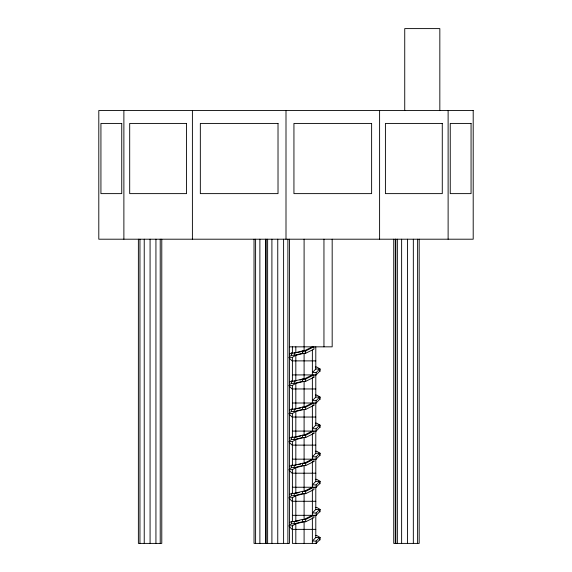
<?xml version="1.0" encoding="UTF-8"?>
<svg xmlns="http://www.w3.org/2000/svg" width="572" height="572" viewBox="0 0 572 572"><rect width="100%" height="100%" fill="white"/><g stroke="black" fill="none" stroke-linecap="round" stroke-linejoin="round"><path stroke-width="0.86" d="M315.794 346.839L315.794 369.033L312.369 372.579L316.152 372.579L319.584 369.033L319.584 371.371L316.152 374.917L292.399 374.917M315.794 374.917L315.794 397.111L312.369 400.657L316.152 400.657L319.584 397.111L319.584 399.449L316.152 403.003L292.399 403.003M315.794 403.003L315.794 425.189L312.369 428.743L316.152 428.743L319.584 425.189L319.584 427.534L316.152 431.081L292.399 431.081M315.794 431.081L315.794 453.274L312.369 456.821L316.152 456.821L319.584 453.274L319.584 455.612L316.152 459.159L292.399 459.159M315.794 459.159L315.794 481.352L312.369 484.899L316.152 484.899L319.584 481.352L319.584 483.69L316.152 487.237L292.399 487.237M315.794 487.237L315.794 509.43L312.369 512.977L316.152 512.977L319.584 509.43L319.584 511.768L316.152 515.322L292.399 515.322M315.794 515.322L315.794 537.508L312.369 541.062L316.152 541.062L319.584 537.508L319.584 539.854L316.152 543.4L292.399 543.4L292.399 525.811L295.824 523.78L304.097 521.757L304.097 543.4M289.446 354.182L291.498 352.96L295.824 352.96L295.824 346.839M289.446 356.52L291.498 355.305L295.824 355.305L304.097 353.274L304.097 379.014L299.957 380.03M288.939 357.328L292.399 357.328L295.824 355.305L295.824 381.045L291.498 381.045L289.446 382.26M289.446 384.598L291.498 383.383L295.824 383.383L304.097 381.352L304.097 407.092L302.445 407.5M288.939 385.414L292.399 385.414L295.824 383.383L295.824 409.123L291.498 409.123L289.446 410.338M289.446 412.677L291.498 411.461L295.824 411.461L304.097 409.438L304.097 435.178L302.445 435.578M288.939 413.492L292.399 413.492L295.824 411.461L295.824 437.201L291.498 437.201L289.446 438.417M289.446 440.762L291.498 439.539L295.824 439.539L304.097 437.516L304.097 463.256L302.445 463.663M288.939 441.57L292.399 441.57L295.824 439.539L295.824 465.279L291.498 465.279L289.446 466.502M289.446 468.84L291.498 467.624L295.824 467.624L304.097 465.594L304.097 491.334L312.369 487.237L312.369 461.497L313.935 461.497L313.935 459.159L305.662 463.256L302.531 463.256L294.258 465.279L294.258 467.624L302.531 465.594L305.662 465.594L313.935 461.497M288.939 469.648L292.399 469.648L295.824 467.624L295.824 493.364L299.135 492.549M289.446 494.58L291.498 493.364L294.959 493.364M289.446 496.918L291.498 495.702L295.824 495.702L304.097 493.672L304.097 519.412L312.369 515.322L312.369 489.582M288.939 497.733L292.399 497.733L295.824 495.702L295.824 521.442L299.135 520.634M289.446 522.658L291.498 521.442L294.959 521.442M289.446 525.003L291.498 523.78L295.824 523.78L295.824 543.4M297.476 352.559L304.097 350.936L312.369 346.839M305.662 350.936L313.935 346.839L313.935 349.177L305.662 353.274L302.531 353.274L294.258 355.305L294.258 352.96L302.531 350.936L305.662 350.936L305.662 353.274M304.097 379.014L312.369 374.917L312.369 350.014M305.662 379.014L313.935 374.917L313.935 377.263L305.662 381.352L302.531 381.352L294.258 383.383L294.258 381.045L302.531 379.014L305.662 379.014L305.662 381.352M304.097 407.092L312.369 403.003L312.369 378.099M305.662 407.092L313.935 403.003L313.935 405.341L305.662 409.438L302.531 409.438L294.258 411.461L294.258 409.123L302.531 407.092L305.662 407.092L305.662 409.438M304.097 435.178L312.369 431.081L312.369 406.177M305.662 435.178L313.935 431.081L313.935 433.419L305.662 437.516L302.531 437.516L294.258 439.539L294.258 437.201L302.531 435.178L305.662 435.178L305.662 437.516M304.097 463.256L312.369 459.159L312.369 434.255M305.662 491.334L313.935 487.237L313.935 489.582L305.662 493.672L302.531 493.672L294.258 495.702L294.258 493.364L302.531 491.334L305.662 491.334L305.662 493.672M305.662 519.412L313.935 515.322L313.935 517.66L305.662 521.757L302.531 521.757L294.258 523.78L294.258 521.442L302.531 519.412L305.662 519.412L305.662 521.757M297.476 408.715L300.786 407.907M295.824 437.201L300.786 435.986M298.305 464.671L300.786 464.064M289.418 346.839L332.175 346.839L332.175 239.203M292.399 360.882L315.794 360.882M315.315 367.002L316.695 367.002L320.12 369.033L320.12 371.371L319.584 371.371M315.794 369.033L320.12 369.033M312.369 377.263L313.935 377.263M292.399 388.96L315.794 388.96M315.315 395.08L316.695 395.08L320.12 397.111L320.12 399.449L319.584 399.449M315.794 397.111L320.12 397.111M312.369 405.341L313.935 405.341M292.399 417.038L315.794 417.038M315.315 423.166L316.695 423.166L320.12 425.189L320.12 427.534L319.584 427.534M315.794 425.189L320.12 425.189M312.369 433.419L313.935 433.419M292.399 445.123L315.794 445.123M315.315 451.244L316.695 451.244L320.12 453.274L320.12 455.612L319.584 455.612M315.794 453.274L320.12 453.274M292.399 473.201L315.794 473.201M315.315 479.322L316.695 479.322L320.12 481.352L320.12 483.69L319.584 483.69M315.794 481.352L320.12 481.352M292.399 501.279L315.794 501.279M315.315 507.4L316.695 507.4L320.12 509.43L320.12 511.768L319.584 511.768M315.794 509.43L320.12 509.43M288.939 525.811L292.399 525.811M292.399 529.357L315.794 529.357M315.315 535.485L316.695 535.485L320.12 537.508L320.12 539.854L319.584 539.854M315.794 537.508L320.12 537.508M289.182 357.922L292.042 360.882M289.182 386L292.042 388.96M289.182 414.085L292.042 417.038M289.182 442.163L292.042 445.123M289.182 470.241L292.042 473.201M289.182 498.319L292.042 501.279M289.182 526.404L292.042 529.357M448.119 110.503L448.119 239.203M439.832 110.503L439.832 28.6L404.733 28.6L404.733 110.503M419.183 239.203L419.183 543.4L393.736 543.4L393.736 239.203M417.617 239.203L417.617 543.4M413.334 239.203L413.334 543.4M407.478 239.203L407.478 543.4M401.63 239.203L401.63 543.4M397.347 239.203L397.347 543.4M395.781 239.203L395.781 543.4M395.309 239.203L395.309 543.4M379.601 110.503L379.601 239.203M323.952 239.203L323.952 346.839M316.152 372.579L316.152 374.917M316.152 400.657L316.152 403.003M316.152 428.743L316.152 431.081M316.152 456.821L316.152 459.159M316.152 484.899L316.152 487.237M316.152 512.977L316.152 515.322M316.152 541.062L316.152 543.4M312.369 517.66L312.369 543.4M305.662 463.256L305.662 465.594M304.097 239.203L304.097 350.936M302.531 350.936L302.531 353.274M302.531 379.014L302.531 381.352M302.531 407.092L302.531 409.438M302.531 435.178L302.531 437.516M302.531 463.256L302.531 465.594M302.531 491.334L302.531 493.672M302.531 519.412L302.531 521.757M292.399 346.839L292.399 353.36M292.399 357.328L292.399 381.438M292.399 385.414L292.399 409.523M292.399 413.492L292.399 437.601M292.399 441.57L292.399 465.679M292.399 469.648L292.399 493.758M292.399 497.733L292.399 521.843M291.498 352.96L291.498 355.305M291.498 381.045L291.498 383.383M291.498 409.123L291.498 411.461M291.498 437.201L291.498 439.539M291.498 465.279L291.498 467.624M291.498 493.364L291.498 495.702M291.498 521.442L291.498 523.78M289.461 239.203L289.461 543.4L254.032 543.4L254.032 239.203M287.888 239.203L287.888 543.4M286 110.503L286 239.203M283.605 239.203L283.605 543.4M277.756 239.203L277.756 543.4M271.907 239.203L271.907 543.4M267.625 239.203L267.625 543.4M266.059 239.203L266.059 543.4M265.73 239.203L265.73 543.4M259.881 239.203L259.881 543.4M255.598 239.203L255.598 543.4M192.399 110.503L192.399 239.203M161.783 239.203L161.783 543.4L138.381 543.4L138.381 239.203M160.217 239.203L160.217 543.4M155.934 239.203L155.934 543.4M150.078 239.203L150.078 543.4M144.23 239.203L144.23 543.4M139.947 239.203L139.947 543.4M123.881 110.503L123.881 239.203M473.201 110.503L98.799 110.503L98.799 239.203L473.201 239.203L473.201 110.503M121.743 123.423L100.929 123.423L100.929 193.622L121.743 193.622L121.743 123.423M186.558 123.423L129.694 123.423L129.694 193.622L186.558 193.622L186.558 123.423M278.021 123.423L200.336 123.423L200.336 193.622L278.021 193.622L278.021 123.423M371.621 123.423L293.937 123.423L293.937 193.622L371.621 193.622L371.621 123.423M442.278 123.423L385.414 123.423L385.414 193.622L442.278 193.622L442.278 123.423M471.063 123.423L450.25 123.423L450.25 193.622L471.063 193.622L471.063 123.423"/></g></svg>
